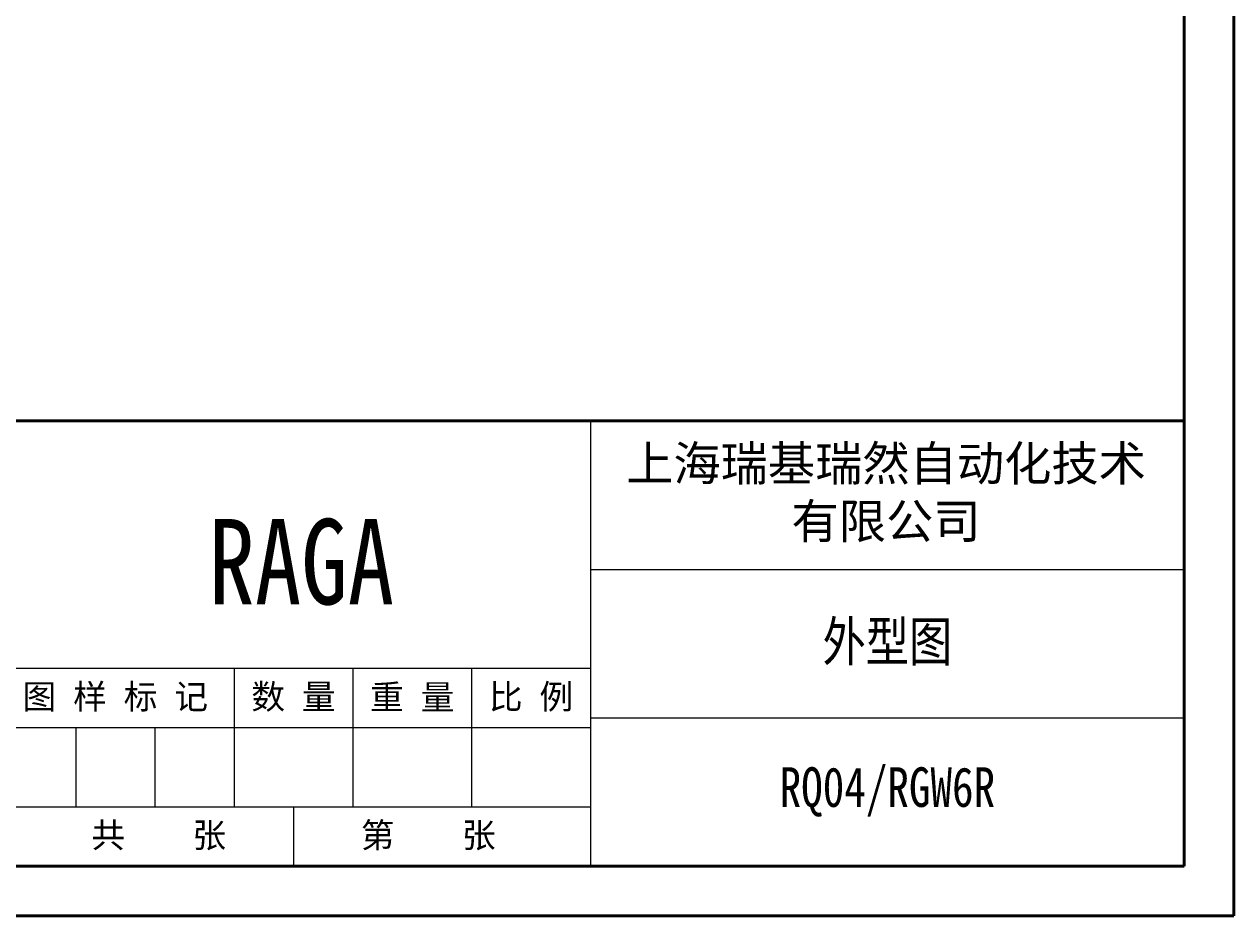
# Model space of a CAD drawing. Header units: millimetres. Extents: x 2028 to 4172, y 863 to 2379.
# Drawn here: x 3548 to 4172, y 863 to 1323 of the extents above; entities that cross this region are included whole.
import ezdxf

# ---------------------------------------------------------------- set-up
doc = ezdxf.new("R2010")
doc.units = ezdxf.units.MM
for name, color, linetype, lineweight in [('AM_BOR', 7, 'Continuous', 50), ('文字', 7, 'Continuous', 13), ('粗实线', 7, 'Continuous', 40), ('细实线', 3, 'Continuous', 13)]:
    doc.layers.add(name, color=color, linetype=linetype, lineweight=lineweight)
doc.styles.add('01', font='txt.shx')
doc.styles.get("Standard").update_dxf_attribs({"font": 'arial.ttf'})
doc.styles.add('STYLE1', font='txt.shx', dxfattribs={"width": 0.8, "height": 3, "bigfont": 'hzdx.shx'})

# ---------------------------------------------------------------- blocks, each defined once
blk = doc.blocks.new('rA3')
at = {"layer": '粗实线'}
for p, q in [((753.38, 124.26), (753.38, 421.26)), ((748.38, 129.26), (748.38, 416.26)), ((748.38, 174.26), (568.38, 174.26)), ((358.38, 129.26), (748.38, 129.26)), ((333.38, 124.26), (753.38, 124.26))]:
    blk.add_line(p, q, dxfattribs=at)
at = {"layer": '细实线'}
for p, q in [((688.38, 174.26), (688.38, 129.26)), ((688.38, 159.26), (748.38, 159.26)), ((568.38, 149.26), (688.38, 149.26)), ((652.38, 149.22), (652.38, 135.22)), ((664.38, 149.26), (664.38, 135.26)), ((676.38, 149.26), (676.38, 135.26)), ((688.38, 144.26), (748.38, 144.26)), ((688.38, 143.26), (628.38, 143.26)), ((636.38, 143.26), (636.38, 135.26)), ((644.38, 143.26), (644.38, 135.26)), ((628.38, 135.26), (688.38, 135.26)), ((658.38, 135.26), (658.38, 129.26))]:
    blk.add_line(p, q, dxfattribs=at)
at = {"layer": '文字', "char_height": 2.5, "width": 72, "attachment_point": 5}
for s, insert in [('{\\fSimSun|b0|i0|c134|p2;图 样 标 记}', (640.38, 146.26)), ('{\\fSimSun|b0|i0|c134|p2;数 量}', (658.38, 146.26)), ('{\\fSimSun|b0|i0|c134|p2;重 量}', (670.38, 146.26)), ('{\\fSimSun|b0|i0|c134|p2;比 例}', (682.38, 146.26)), ('{\\fSimSun|b0|i0|c134|p2;共    张        第    张}', (658.38, 132.26))]:
    blk.add_mtext(s, dxfattribs=dict(at, insert=insert))

msp = doc.modelspace()

# ---------------------------------------------------------------- block references
at = {"layer": 'AM_BOR', "xscale": 5.104687500000001, "yscale": 5.104687500000001, "zscale": 5.104687500000001}
msp.add_blockref('rA3', (326.221, 228.534), dxfattribs=at)

# ---------------------------------------------------------------- texts
at = {"layer": '文字', "insert": (3992.642, 1080.263), "char_height": 17.86641, "width": 367.5375, "attachment_point": 5}
msp.add_mtext('{\\fSimSun|b0|i0|c134|p2;上海瑞基瑞然自动化技术\\P有限公司}', dxfattribs=at)
at = {"layer": '文字', "attachment_point": 5}
for s, insert, char_height, width, style in [('{\\fSimSun|b0|i0|c134|p2;\\W0.8;RAGA}', (3691.072, 1045.108), 44, 278.4375, '01'), ('{\\fSimSun|b0|i0|c134|p2;\\W0.8;外型图}', (3993.347, 1003.221), 20.41875, 306.28125, '01'), ('{\\fSimSun|b0|i0|c134|p2;RQ04/RGW6R}', (3993.347, 926.651), 20.41875, 306.28126, 'STYLE1')]:
    msp.add_mtext(s, dxfattribs=dict(at, insert=insert, char_height=char_height, width=width, style=style))

doc.saveas('drawing.dxf')
